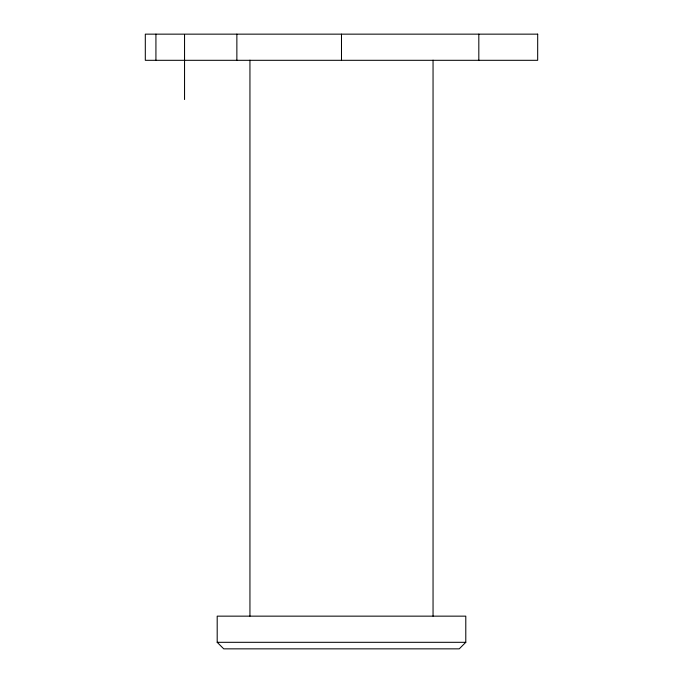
<?xml version="1.0" encoding="UTF-8"?>
<svg xmlns="http://www.w3.org/2000/svg" width="683" height="683" viewBox="0 0 683 683"><rect width="100%" height="100%" fill="white"/><g stroke="black" fill="none" stroke-linecap="round" stroke-linejoin="round"><path stroke-width="1.02" d="M465.789 642.31L459.241 648.85L223.742 648.85L217.194 642.31L217.194 616.151L465.789 616.151L465.789 642.31L217.194 642.31M478.817 34.15L478.817 60.309M433.048 60.172L433.048 616.151M341.491 34.15L341.491 60.309M249.944 60.172L249.944 616.151M236.864 34.15L236.864 60.309M184.547 34.816L184.547 99.547M155.929 34.15L155.929 60.309M537.692 34.15L145.308 34.15L145.308 60.309L537.675 60.309L537.692 34.15"/></g></svg>
